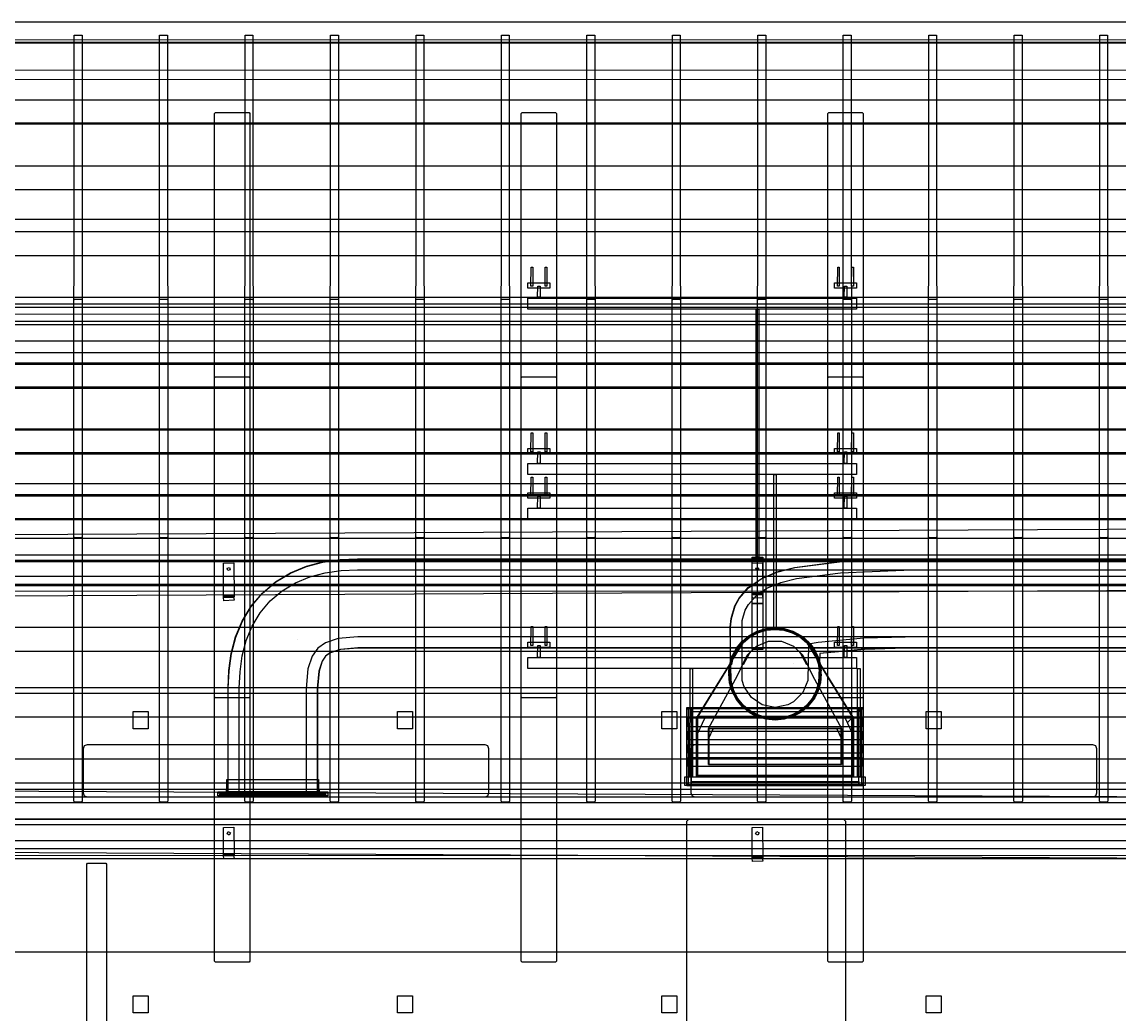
# Model space of a CAD drawing. Header units: metres. Extents: x 292.5 to 342.7, y -1 to 8.9.
# Drawn here: x 295.931 to 298.421, y 5.958 to 8.21 of the extents above; entities that cross this region are included whole.
import ezdxf

# ---------------------------------------------------------------- set-up
doc = ezdxf.new("R2010")
doc.units = ezdxf.units.M
doc.layers.add('VISTA', color=8, linetype='Continuous')

msp = doc.modelspace()

# ---------------------------------------------------------------- linework, layer by layer
at = {"layer": 'VISTA'}
for points in [[(293.64, 8.2083), (293.6417, 8.21), (302.3583, 8.21), (302.36, 8.2083), (302.36, 8.1017), (302.3583, 8.1), (293.6408, 8.1005), (293.64, 8.2083)], [(302.3, 7.0371), (293.7, 7.0371), (293.7, 8.1703), (302.3, 8.1695), (302.3, 7.0371)], [(296.0491, 8.1803), (296.0669, 8.1803), (296.0675, 7.0411), (296.0655, 7.0391), (296.0505, 7.0391), (296.0485, 7.0411), (296.0491, 8.1803)], [(296.2431, 8.1803), (296.2609, 8.1803), (296.2615, 7.0411), (296.2595, 7.0391), (296.2445, 7.0391), (296.2425, 7.0411), (296.2431, 8.1803)], [(296.4371, 8.1803), (296.4549, 8.1803), (296.4555, 7.0411), (296.4535, 7.0391), (296.4385, 7.0391), (296.4365, 7.0411), (296.4371, 8.1803)], [(296.6311, 8.1803), (296.6489, 8.1803), (296.6495, 7.0411), (296.6475, 7.0391), (296.6325, 7.0391), (296.6305, 7.0411), (296.6311, 8.1803)], [(296.8251, 8.1803), (296.8429, 8.1803), (296.8435, 7.0411), (296.8415, 7.0391), (296.8265, 7.0391), (296.8245, 7.0411), (296.8251, 8.1803)], [(297.0191, 8.1803), (297.0369, 8.1803), (297.0375, 7.0411), (297.0355, 7.0391), (297.0205, 7.0391), (297.0185, 7.0411), (297.0191, 8.1803)], [(297.2131, 8.1803), (297.2309, 8.1803), (297.2315, 7.0411), (297.2295, 7.0391), (297.2145, 7.0391), (297.2125, 7.0411), (297.2131, 8.1803)], [(297.4071, 8.1803), (297.4249, 8.1803), (297.4255, 7.0411), (297.4235, 7.0391), (297.4085, 7.0391), (297.4065, 7.0411), (297.4071, 8.1803)], [(297.6011, 8.1803), (297.6189, 8.1803), (297.6195, 7.0411), (297.6175, 7.0391), (297.6025, 7.0391), (297.6005, 7.0411), (297.6011, 8.1803)], [(297.7951, 8.1803), (297.8129, 8.1803), (297.8135, 7.0411), (297.8115, 7.0391), (297.7965, 7.0391), (297.7945, 7.0411), (297.7951, 8.1803)], [(297.9891, 8.1803), (298.0069, 8.1803), (298.0075, 7.0411), (298.0055, 7.0391), (297.9905, 7.0391), (297.9885, 7.0411), (297.9891, 8.1803)], [(298.1831, 8.1803), (298.2009, 8.1803), (298.2015, 7.0411), (298.1995, 7.0391), (298.1845, 7.0391), (298.1825, 7.0411), (298.1831, 8.1803)], [(298.3771, 8.1803), (298.3949, 8.1803), (298.3955, 7.0411), (298.3935, 7.0391), (298.3785, 7.0391), (298.3765, 7.0411), (298.3771, 8.1803)], [(302.308, 8.165), (302.31, 8.163), (302.31, 7.487), (302.308, 7.485), (293.692, 7.485), (293.69, 7.487), (293.6906, 8.1644), (302.308, 8.165)], [(302.3, 6.9512), (293.7, 6.9512), (293.7, 8.1623), (302.3, 8.1623), (302.3, 6.9512)], [(301.818, 8.08), (301.82, 8.078), (301.82, 6.402), (301.818, 6.4), (294.182, 6.4), (294.18, 6.402), (294.1806, 8.0794), (301.818, 8.08)], [(294.212, 8.033), (301.788, 8.033), (301.79, 8.031), (301.79, 7.98), (301.788, 7.978), (294.212, 7.978), (294.21, 7.98), (294.21, 8.031), (294.212, 8.033)], [(296.37, 8.0041), (296.446, 8.0041), (296.448, 8.0022), (296.448, 6.6778), (296.446, 6.6759), (296.37, 6.6759), (296.368, 6.6778), (296.368, 8.0022), (296.37, 8.0041)], [(297.066, 8.0041), (297.142, 8.0041), (297.144, 8.0022), (297.144, 6.6778), (297.142, 6.6759), (297.066, 6.6759), (297.064, 6.6778), (297.064, 8.0022), (297.066, 8.0041)], [(297.762, 8.0041), (297.838, 8.0041), (297.84, 8.0022), (297.84, 6.6778), (297.838, 6.6759), (297.762, 6.6759), (297.76, 6.6778), (297.76, 8.0022), (297.762, 8.0041)], [(301.808, 7.9817), (301.81, 7.9797), (301.81, 7.7637), (301.808, 7.7617), (294.192, 7.7617), (294.19, 7.7637), (294.1906, 7.9811), (301.808, 7.9817)], [(294.212, 7.8837), (301.788, 7.8837), (301.79, 7.8817), (301.79, 7.8307), (301.788, 7.8287), (294.212, 7.8287), (294.21, 7.8307), (294.21, 7.8817), (294.212, 7.8837)], [(294.212, 7.7344), (301.788, 7.7344), (301.79, 7.7324), (301.79, 7.6814), (301.788, 7.6794), (294.212, 7.6794), (294.21, 7.6814), (294.21, 7.7324), (294.212, 7.7344)], [(297.09, 7.6532), (297.09, 7.6102), (297.086, 7.6102), (297.0863, 7.6532), (297.09, 7.6532)], [(297.122, 7.6532), (297.122, 7.6102), (297.118, 7.6102), (297.1183, 7.6532), (297.122, 7.6532)], [(297.786, 7.6532), (297.786, 7.6102), (297.782, 7.6102), (297.7823, 7.6532), (297.786, 7.6532)], [(297.818, 7.6532), (297.818, 7.6102), (297.814, 7.6102), (297.8143, 7.6532), (297.818, 7.6532)], [(297.079, 7.6178), (297.129, 7.6178), (297.129, 7.6056), (297.079, 7.6056), (297.079, 7.6178)], [(297.107, 7.6102), (297.107, 7.5852), (297.101, 7.5852), (297.1015, 7.6102), (297.107, 7.6102)], [(297.775, 7.6178), (297.825, 7.6178), (297.825, 7.6056), (297.775, 7.6056), (297.775, 7.6178)], [(297.803, 7.6102), (297.803, 7.5852), (297.797, 7.5852), (297.7975, 7.6102), (297.803, 7.6102)], [(294.212, 7.5851), (301.788, 7.5851), (301.79, 7.5831), (301.79, 7.5321), (301.788, 7.5301), (294.212, 7.5301), (294.21, 7.5321), (294.21, 7.5831), (294.212, 7.5851)], [(296.0505, 7.5809), (296.0655, 7.5809), (296.0675, 7.5789), (296.0675, 6.4411), (296.0655, 6.4391), (296.0505, 6.4391), (296.0485, 6.4411), (296.0485, 7.5789), (296.0505, 7.5809)], [(296.2445, 7.5809), (296.2595, 7.5809), (296.2615, 7.5789), (296.2615, 6.4411), (296.2595, 6.4391), (296.2445, 6.4391), (296.2425, 6.4411), (296.2425, 7.5789), (296.2445, 7.5809)], [(296.4385, 7.5809), (296.4535, 7.5809), (296.4555, 7.5789), (296.4555, 6.4411), (296.4535, 6.4391), (296.4385, 6.4391), (296.4365, 6.4411), (296.4365, 7.5789), (296.4385, 7.5809)], [(296.6325, 7.5809), (296.6475, 7.5809), (296.6495, 7.5789), (296.6495, 6.4411), (296.6475, 6.4391), (296.6325, 6.4391), (296.6305, 6.4411), (296.6305, 7.5789), (296.6325, 7.5809)], [(296.8265, 7.5809), (296.8415, 7.5809), (296.8435, 7.5789), (296.8435, 6.4411), (296.8415, 6.4391), (296.8265, 6.4391), (296.8245, 6.4411), (296.8245, 7.5789), (296.8265, 7.5809)], [(297.0205, 7.5809), (297.0355, 7.5809), (297.0375, 7.5789), (297.0375, 6.4411), (297.0355, 6.4391), (297.0205, 6.4391), (297.0185, 6.4411), (297.0185, 7.5789), (297.0205, 7.5809)], [(297.825, 7.5832), (297.825, 7.5582), (297.079, 7.5582), (297.079, 7.5832), (297.825, 7.5832)], [(297.2145, 7.5809), (297.2295, 7.5809), (297.2315, 7.5789), (297.2315, 6.4411), (297.2295, 6.4391), (297.2145, 6.4391), (297.2125, 6.4411), (297.2125, 7.5789), (297.2145, 7.5809)], [(297.4085, 7.5809), (297.4235, 7.5809), (297.4255, 7.5789), (297.4255, 6.4411), (297.4235, 6.4391), (297.4085, 6.4391), (297.4065, 6.4411), (297.4065, 7.5789), (297.4085, 7.5809)], [(297.6025, 7.5809), (297.6175, 7.5809), (297.6195, 7.5789), (297.6195, 6.4411), (297.6175, 6.4391), (297.6025, 6.4391), (297.6005, 6.4411), (297.6005, 7.5789), (297.6025, 7.5809)], [(297.7965, 7.5809), (297.8115, 7.5809), (297.8135, 7.5789), (297.8135, 6.4411), (297.8115, 6.4391), (297.7965, 6.4391), (297.7945, 6.4411), (297.7945, 7.5789), (297.7965, 7.5809)], [(297.9905, 7.5809), (298.0055, 7.5809), (298.0075, 7.5789), (298.0075, 6.4411), (298.0055, 6.4391), (297.9905, 6.4391), (297.9885, 6.4411), (297.9885, 7.5789), (297.9905, 7.5809)], [(298.1845, 7.5809), (298.1995, 7.5809), (298.2015, 7.5789), (298.2015, 6.4411), (298.1995, 6.4391), (298.1845, 6.4391), (298.1825, 6.4411), (298.1825, 7.5789), (298.1845, 7.5809)], [(298.3785, 7.5809), (298.3935, 7.5809), (298.3955, 7.5789), (298.3955, 6.4411), (298.3935, 6.4391), (298.3785, 6.4391), (298.3765, 6.4411), (298.3765, 7.5789), (298.3785, 7.5809)], [(302.308, 7.5475), (302.31, 7.5455), (302.31, 7.5245), (302.308, 7.5225), (293.692, 7.5225), (293.69, 7.5245), (293.6906, 7.5469), (302.308, 7.5475)], [(293.7, 7.5703), (302.3, 7.5703), (302.3, 6.4371), (293.7, 6.4371), (293.7, 7.5703)], [(293.7, 7.5623), (302.3, 7.5623), (302.3, 6.3512), (293.7, 6.3512), (293.7, 7.5623)], [(297.603, 7.5582), (297.603, 6.995), (297.597, 6.995), (297.5975, 7.5582), (297.603, 7.5582)], [(293.7, 7.4599), (302.3, 7.4599), (302.3, 6.3101), (293.7, 6.3101), (293.7, 7.4599)], [(294.212, 7.4359), (301.788, 7.4359), (301.79, 7.4339), (301.79, 7.3829), (301.788, 7.3809), (294.212, 7.3809), (294.21, 7.3829), (294.21, 7.4339), (294.212, 7.4359)], [(294.212, 7.433), (301.788, 7.433), (301.79, 7.431), (301.79, 7.38), (301.788, 7.378), (294.212, 7.378), (294.21, 7.38), (294.21, 7.431), (294.212, 7.433)], [(296.368, 7.4022), (296.37, 7.4041), (296.446, 7.4041), (296.448, 7.4022), (296.448, 6.0778), (296.446, 6.0759), (296.37, 6.0759), (296.368, 6.0778), (296.368, 7.4022)], [(297.064, 7.4022), (297.066, 7.4041), (297.142, 7.4041), (297.144, 7.4022), (297.144, 6.0778), (297.142, 6.0759), (297.066, 6.0759), (297.064, 6.0778), (297.064, 7.4022)], [(297.76, 7.4022), (297.762, 7.4041), (297.838, 7.4041), (297.84, 7.4022), (297.84, 6.0778), (297.838, 6.0759), (297.762, 6.0759), (297.76, 6.0778), (297.76, 7.4022)], [(301.808, 7.3817), (301.81, 7.3797), (301.81, 7.1637), (301.808, 7.1617), (294.192, 7.1617), (294.19, 7.1637), (294.1906, 7.3811), (301.808, 7.3817)], [(294.212, 7.2866), (301.788, 7.2866), (301.79, 7.2846), (301.79, 7.2336), (301.788, 7.2316), (294.212, 7.2316), (294.21, 7.2336), (294.21, 7.2846), (294.212, 7.2866)], [(294.212, 7.2837), (301.788, 7.2837), (301.79, 7.2817), (301.79, 7.2307), (301.788, 7.2287), (294.212, 7.2287), (294.21, 7.2307), (294.21, 7.2817), (294.212, 7.2837)], [(297.09, 7.2773), (297.09, 7.2343), (297.086, 7.2343), (297.0863, 7.2773), (297.09, 7.2773)], [(297.122, 7.2773), (297.122, 7.2343), (297.118, 7.2343), (297.1183, 7.2773), (297.122, 7.2773)], [(297.786, 7.2773), (297.786, 7.2343), (297.782, 7.2343), (297.7823, 7.2773), (297.786, 7.2773)], [(297.818, 7.2773), (297.818, 7.2343), (297.814, 7.2343), (297.8143, 7.2773), (297.818, 7.2773)], [(297.079, 7.2419), (297.129, 7.2419), (297.129, 7.2298), (297.079, 7.2298), (297.079, 7.2419)], [(297.107, 7.2343), (297.107, 7.2073), (297.101, 7.2073), (297.1015, 7.2343), (297.107, 7.2343)], [(297.775, 7.2419), (297.825, 7.2419), (297.825, 7.2298), (297.775, 7.2298), (297.775, 7.2419)], [(297.803, 7.2343), (297.803, 7.2073), (297.797, 7.2073), (297.7975, 7.2343), (297.803, 7.2343)], [(297.825, 7.2073), (297.825, 7.1823), (297.079, 7.1823), (297.079, 7.2073), (297.825, 7.2073)], [(297.09, 7.1765), (297.09, 7.1335), (297.086, 7.1335), (297.0863, 7.1765), (297.09, 7.1765)], [(297.122, 7.1765), (297.122, 7.1335), (297.118, 7.1335), (297.1183, 7.1765), (297.122, 7.1765)], [(297.643, 7.1823), (297.643, 6.835), (297.637, 6.835), (297.6375, 7.1823), (297.643, 7.1823)], [(297.786, 7.1765), (297.786, 7.1335), (297.782, 7.1335), (297.7823, 7.1765), (297.786, 7.1765)], [(297.818, 7.1765), (297.818, 7.1335), (297.814, 7.1335), (297.8143, 7.1765), (297.818, 7.1765)], [(294.212, 7.1373), (301.788, 7.1373), (301.79, 7.1353), (301.79, 7.0843), (301.788, 7.0823), (294.212, 7.0823), (294.21, 7.0843), (294.21, 7.1353), (294.212, 7.1373)], [(294.212, 7.1344), (301.788, 7.1344), (301.79, 7.1324), (301.79, 7.0814), (301.788, 7.0794), (294.212, 7.0794), (294.21, 7.0814), (294.21, 7.1324), (294.212, 7.1344)], [(297.079, 7.1411), (297.129, 7.1411), (297.129, 7.1289), (297.079, 7.1289), (297.079, 7.1411)], [(297.107, 7.1335), (297.107, 7.1065), (297.101, 7.1065), (297.1015, 7.1335), (297.107, 7.1335)], [(297.775, 7.1411), (297.825, 7.1411), (297.825, 7.1289), (297.775, 7.1289), (297.775, 7.1411)], [(297.803, 7.1335), (297.803, 7.1065), (297.797, 7.1065), (297.7975, 7.1335), (297.803, 7.1335)], [(297.825, 7.1065), (297.825, 7.0815), (297.079, 7.0815), (297.079, 7.1065), (297.825, 7.1065)], [(293.675, 7.0356), (302.325, 7.0776), (302.325, 6.9376), (293.675, 6.8956), (293.675, 7.0356)], [(297.643, 7.0815), (297.643, 6.835), (297.637, 6.835), (297.6375, 7.0815), (297.643, 7.0815)], [(294, 6.998), (294.002, 7.0001), (301.998, 7), (302, 6.998), (302, 6.402), (301.998, 6.4), (294.002, 6.4), (294, 6.402), (294, 6.998)], [(294.212, 6.988), (301.788, 6.988), (301.79, 6.986), (301.79, 6.935), (301.788, 6.933), (294.212, 6.933), (294.21, 6.935), (294.21, 6.986), (294.212, 6.988)], [(294.212, 6.9851), (301.788, 6.9851), (301.79, 6.9831), (301.79, 6.9321), (301.788, 6.9301), (294.212, 6.9301), (294.21, 6.9321), (294.21, 6.9831), (294.212, 6.9851)], [(296.388, 6.9815), (296.4115, 6.982), (296.412, 6.9045), (296.3881, 6.9045), (296.388, 6.9815)], [(297.588, 6.995), (297.612, 6.995), (297.612, 6.89), (297.588, 6.89), (297.588, 6.995)], [(297.588, 6.993), (297.612, 6.993), (297.612, 6.89), (297.588, 6.89), (297.588, 6.993)], [(297.588, 6.9815), (297.6115, 6.982), (297.612, 6.9105), (297.5881, 6.9105), (297.588, 6.9815)], [(296.4035, 6.966), (296.398, 6.9645), (296.3965, 6.97), (296.402, 6.9715), (296.4035, 6.966)], [(296.5779, 6.9691), (296.5779, 6.9691), (296.5779, 6.9691), (296.5779, 6.9691)], [(297.6035, 6.966), (297.598, 6.9645), (297.5965, 6.97), (297.602, 6.9715), (297.6035, 6.966)], [(301.808, 6.9183), (301.81, 6.9163), (301.81, 6.7003), (301.808, 6.6983), (294.192, 6.6983), (294.19, 6.7003), (294.1906, 6.9177), (301.808, 6.9183)], [(296.388, 6.908), (296.412, 6.908), (296.412, 6.904), (296.388, 6.904), (296.388, 6.908)], [(296.411, 6.904), (296.412, 6.897), (296.389, 6.896), (296.3883, 6.9037), (296.411, 6.904)], [(297.588, 6.914), (297.612, 6.914), (297.612, 6.91), (297.588, 6.91), (297.588, 6.914)], [(297.611, 6.91), (297.612, 6.903), (297.589, 6.902), (297.5883, 6.9097), (297.611, 6.91)], [(297.588, 6.89), (297.612, 6.89), (297.612, 6.785), (297.588, 6.785), (297.588, 6.89)], [(297.588, 6.89), (297.612, 6.89), (297.612, 6.787), (297.588, 6.787), (297.588, 6.89)], [(294.212, 6.8359), (301.788, 6.8359), (301.79, 6.8339), (301.79, 6.7829), (301.788, 6.7809), (294.212, 6.7809), (294.21, 6.7829), (294.21, 6.8339), (294.212, 6.8359)], [(297.09, 6.8373), (297.09, 6.7943), (297.086, 6.7943), (297.0863, 6.8373), (297.09, 6.8373)], [(297.122, 6.8373), (297.122, 6.7943), (297.118, 6.7943), (297.1183, 6.8373), (297.122, 6.8373)], [(297.4635, 6.6315), (297.5406, 6.7569), (297.5556, 6.7864), (297.5682, 6.8018), (297.5836, 6.8144), (297.6012, 6.8238), (297.6202, 6.8296), (297.64, 6.8315), (297.6598, 6.8296), (297.6788, 6.8238), (297.6964, 6.8144), (297.7118, 6.8018), (297.7244, 6.7864), (297.7394, 6.7568), (297.8165, 6.6315), (297.8165, 6.4985), (297.4635, 6.4985), (297.4635, 6.6315)], [(297.464, 6.631), (297.5409, 6.7563), (297.556, 6.7861), (297.5686, 6.8014), (297.5839, 6.814), (297.6013, 6.8233), (297.6203, 6.8291), (297.64, 6.831), (297.6597, 6.8291), (297.6787, 6.8233), (297.6961, 6.814), (297.7114, 6.8014), (297.724, 6.7861), (297.7391, 6.7563), (297.816, 6.631), (297.816, 6.499), (297.464, 6.499), (297.464, 6.631)], [(297.6006, 6.8252), (297.5828, 6.8156), (297.5817, 6.8173), (297.5998, 6.827), (297.6006, 6.8252)], [(297.6006, 6.8252), (297.5828, 6.8156), (297.5817, 6.8173), (297.5998, 6.827), (297.6006, 6.8252)], [(297.5838, 6.8145), (297.5828, 6.8156), (297.5914, 6.8208), (297.6006, 6.8252), (297.5838, 6.8145)], [(297.5838, 6.8145), (297.5828, 6.8156), (297.5914, 6.8208), (297.6006, 6.8252), (297.5838, 6.8145)], [(297.5998, 6.827), (297.6195, 6.833), (297.6199, 6.831), (297.6007, 6.8252), (297.5998, 6.827)], [(297.5998, 6.827), (297.6195, 6.833), (297.6199, 6.831), (297.6007, 6.8252), (297.5998, 6.827)], [(297.6101, 6.8286), (297.6199, 6.831), (297.6107, 6.8267), (297.6006, 6.8252), (297.6101, 6.8286)], [(297.6101, 6.8286), (297.6199, 6.831), (297.6107, 6.8267), (297.6006, 6.8252), (297.6101, 6.8286)], [(297.64, 6.833), (297.6199, 6.831), (297.6195, 6.833), (297.64, 6.835), (297.64, 6.833)], [(297.64, 6.833), (297.6199, 6.831), (297.6195, 6.833), (297.64, 6.835), (297.64, 6.833)], [(297.6349, 6.8329), (297.64, 6.833), (297.6202, 6.8296), (297.6349, 6.8329)], [(297.6349, 6.8329), (297.64, 6.833), (297.6202, 6.8296), (297.6349, 6.8329)], [(297.64, 6.833), (297.64, 6.835), (297.6605, 6.833), (297.6601, 6.831), (297.64, 6.833)], [(297.64, 6.833), (297.64, 6.835), (297.6605, 6.833), (297.6601, 6.831), (297.64, 6.833)], [(297.64, 6.833), (297.66, 6.831), (297.6597, 6.8296), (297.64, 6.833)], [(297.64, 6.833), (297.66, 6.831), (297.6597, 6.8296), (297.64, 6.833)], [(297.6794, 6.8252), (297.6788, 6.8238), (297.6598, 6.8296), (297.6794, 6.8252)], [(297.6794, 6.8252), (297.6788, 6.8238), (297.6598, 6.8296), (297.6794, 6.8252)], [(297.6802, 6.827), (297.6794, 6.8252), (297.6601, 6.831), (297.6605, 6.833), (297.6802, 6.827)], [(297.6802, 6.827), (297.6794, 6.8252), (297.6601, 6.831), (297.6605, 6.833), (297.6802, 6.827)], [(297.6794, 6.8252), (297.6802, 6.827), (297.6983, 6.8173), (297.6972, 6.8156), (297.6794, 6.8252)], [(297.6794, 6.8252), (297.6802, 6.827), (297.6983, 6.8173), (297.6972, 6.8156), (297.6794, 6.8252)], [(297.6794, 6.8252), (297.6972, 6.8156), (297.6964, 6.8144), (297.6794, 6.8252)], [(297.6794, 6.8252), (297.6972, 6.8156), (297.6964, 6.8144), (297.6794, 6.8252)], [(297.786, 6.8373), (297.786, 6.7943), (297.782, 6.7943), (297.7823, 6.8373), (297.786, 6.8373)], [(297.818, 6.8373), (297.818, 6.7943), (297.814, 6.7943), (297.8143, 6.8373), (297.818, 6.8373)], [(296.5558, 6.8085), (296.5558, 6.8085), (296.5558, 6.8085), (296.5558, 6.8085)], [(297.079, 6.8019), (297.129, 6.8019), (297.129, 6.7898), (297.079, 6.7898), (297.079, 6.8019)], [(297.489, 6.606), (297.5548, 6.7263), (297.5768, 6.7722), (297.5978, 6.7932), (297.6252, 6.8045), (297.6548, 6.8045), (297.6822, 6.7932), (297.7032, 6.7722), (297.7252, 6.7263), (297.791, 6.606), (297.791, 6.524), (297.489, 6.524), (297.489, 6.606)], [(297.5657, 6.8042), (297.5672, 6.8028), (297.5545, 6.7875), (297.5529, 6.7886), (297.5657, 6.8042)], [(297.5657, 6.8042), (297.5672, 6.8028), (297.5545, 6.7875), (297.5529, 6.7886), (297.5657, 6.8042)], [(297.5682, 6.8018), (297.5558, 6.7866), (297.5545, 6.7875), (297.5682, 6.8018)], [(297.5682, 6.8018), (297.5558, 6.7866), (297.5545, 6.7875), (297.5682, 6.8018)], [(297.5672, 6.8028), (297.5658, 6.8042), (297.5659, 6.8044), (297.5672, 6.8028)], [(297.5672, 6.8028), (297.5658, 6.8042), (297.5659, 6.8044), (297.5672, 6.8028)], [(297.5817, 6.8173), (297.5828, 6.8156), (297.5674, 6.803), (297.5659, 6.8044), (297.5817, 6.8173)], [(297.5817, 6.8173), (297.5828, 6.8156), (297.5674, 6.803), (297.5659, 6.8044), (297.5817, 6.8173)], [(297.5682, 6.8018), (297.5672, 6.8028), (297.5674, 6.803), (297.5682, 6.8018)], [(297.5682, 6.8018), (297.5672, 6.8028), (297.5674, 6.803), (297.5682, 6.8018)], [(297.5786, 6.8127), (297.5828, 6.8156), (297.5684, 6.8019), (297.5786, 6.8127)], [(297.5786, 6.8127), (297.5828, 6.8156), (297.5684, 6.8019), (297.5786, 6.8127)], [(297.7066, 6.8112), (297.714, 6.8044), (297.7126, 6.803), (297.6972, 6.8156), (297.6983, 6.8173), (297.7066, 6.8112)], [(297.7066, 6.8112), (297.714, 6.8044), (297.7126, 6.803), (297.6972, 6.8156), (297.6983, 6.8173), (297.7066, 6.8112)], [(297.7053, 6.8096), (297.7126, 6.803), (297.7116, 6.8019), (297.6972, 6.8156), (297.7053, 6.8096)], [(297.7053, 6.8096), (297.7126, 6.803), (297.7116, 6.8019), (297.6972, 6.8156), (297.7053, 6.8096)], [(297.7116, 6.8019), (297.7126, 6.803), (297.7128, 6.8028), (297.7116, 6.8019)], [(297.7116, 6.8019), (297.7126, 6.803), (297.7128, 6.8028), (297.7116, 6.8019)], [(297.7142, 6.8042), (297.7128, 6.8028), (297.7126, 6.803), (297.7142, 6.8042)], [(297.7142, 6.8042), (297.7128, 6.8028), (297.7126, 6.803), (297.7142, 6.8042)], [(297.7212, 6.7966), (297.7271, 6.7886), (297.7255, 6.7875), (297.7128, 6.8028), (297.7142, 6.8042), (297.7212, 6.7966)], [(297.7212, 6.7966), (297.7271, 6.7886), (297.7255, 6.7875), (297.7128, 6.8028), (297.7142, 6.8042), (297.7212, 6.7966)], [(297.7196, 6.7953), (297.7255, 6.7875), (297.7242, 6.7866), (297.7128, 6.8028), (297.7196, 6.7953)], [(297.7196, 6.7953), (297.7255, 6.7875), (297.7242, 6.7866), (297.7128, 6.8028), (297.7196, 6.7953)], [(297.775, 6.8019), (297.825, 6.8019), (297.825, 6.7898), (297.775, 6.7898), (297.775, 6.8019)], [(297.107, 6.7943), (297.107, 6.7673), (297.101, 6.7673), (297.1015, 6.7943), (297.107, 6.7943)], [(297.545, 6.7697), (297.5431, 6.7705), (297.5527, 6.7883), (297.5544, 6.7872), (297.545, 6.7697)], [(297.545, 6.7697), (297.5431, 6.7705), (297.5527, 6.7883), (297.5544, 6.7872), (297.545, 6.7697)], [(297.5464, 6.7691), (297.545, 6.7697), (297.5492, 6.7786), (297.5544, 6.7872), (297.5464, 6.7691)], [(297.5464, 6.7691), (297.545, 6.7697), (297.5492, 6.7786), (297.5544, 6.7872), (297.5464, 6.7691)], [(297.556, 6.7861), (297.5456, 6.7649), (297.5663, 6.7986), (297.556, 6.7861)], [(297.5544, 6.7872), (297.5527, 6.7883), (297.5529, 6.7886), (297.5544, 6.7872)], [(297.5544, 6.7872), (297.5527, 6.7883), (297.5529, 6.7886), (297.5544, 6.7872)], [(297.5556, 6.7864), (297.5544, 6.7872), (297.5545, 6.7875), (297.5556, 6.7864)], [(297.5556, 6.7864), (297.5544, 6.7872), (297.5545, 6.7875), (297.5556, 6.7864)], [(297.5776, 6.7717), (297.5684, 6.7511), (297.5837, 6.779), (297.5776, 6.7717)], [(297.5794, 6.784), (297.5794, 6.784), (297.5794, 6.784), (297.5794, 6.784)], [(297.5798, 6.7842), (297.5798, 6.7842), (297.5798, 6.7842), (297.5798, 6.7842)], [(297.7116, 6.7511), (297.7024, 6.7717), (297.6963, 6.779), (297.7116, 6.7511)], [(297.7345, 6.7649), (297.724, 6.7861), (297.7137, 6.7986), (297.7345, 6.7649)], [(297.7244, 6.7864), (297.7242, 6.7866), (297.7255, 6.7875), (297.7244, 6.7864)], [(297.7244, 6.7864), (297.7242, 6.7866), (297.7255, 6.7875), (297.7244, 6.7864)], [(297.7273, 6.7883), (297.7256, 6.7872), (297.7255, 6.7875), (297.7273, 6.7883)], [(297.7273, 6.7883), (297.7256, 6.7872), (297.7255, 6.7875), (297.7273, 6.7883)], [(297.7326, 6.7795), (297.7369, 6.7705), (297.735, 6.7697), (297.7256, 6.7872), (297.7273, 6.7883), (297.7326, 6.7795)], [(297.7326, 6.7795), (297.7369, 6.7705), (297.735, 6.7697), (297.7256, 6.7872), (297.7273, 6.7883), (297.7326, 6.7795)], [(297.7256, 6.7872), (297.735, 6.7697), (297.7336, 6.7691), (297.7256, 6.7872)], [(297.7256, 6.7872), (297.735, 6.7697), (297.7336, 6.7691), (297.7256, 6.7872)], [(297.803, 6.7943), (297.803, 6.7673), (297.797, 6.7673), (297.7975, 6.7943), (297.803, 6.7943)], [(297.825, 6.7673), (297.825, 6.7423), (297.079, 6.7423), (297.079, 6.7673), (297.825, 6.7673)], [(297.539, 6.7501), (297.5372, 6.7361), (297.5352, 6.7362), (297.537, 6.7505), (297.539, 6.7501)], [(297.539, 6.7501), (297.5372, 6.7361), (297.5352, 6.7362), (297.537, 6.7505), (297.539, 6.7501)], [(297.539, 6.7501), (297.537, 6.7505), (297.5371, 6.7509), (297.539, 6.7501)], [(297.539, 6.7501), (297.537, 6.7505), (297.5371, 6.7509), (297.539, 6.7501)], [(297.5393, 6.7515), (297.539, 6.7505), (297.5371, 6.7509), (297.5393, 6.7515)], [(297.5393, 6.7515), (297.539, 6.7505), (297.5371, 6.7509), (297.5393, 6.7515)], [(297.5391, 6.736), (297.5372, 6.7361), (297.539, 6.7501), (297.5391, 6.736)], [(297.5391, 6.736), (297.5372, 6.7361), (297.539, 6.7501), (297.5391, 6.736)], [(297.5448, 6.7694), (297.5393, 6.7515), (297.5373, 6.752), (297.543, 6.7702), (297.5448, 6.7694)], [(297.5448, 6.7694), (297.5393, 6.7515), (297.5373, 6.752), (297.543, 6.7702), (297.5448, 6.7694)], [(297.5409, 6.7512), (297.5406, 6.7502), (297.539, 6.7505), (297.5409, 6.7512)], [(297.5409, 6.7512), (297.5406, 6.7502), (297.539, 6.7505), (297.5409, 6.7512)], [(297.5404, 6.7498), (297.539, 6.7501), (297.539, 6.7505), (297.5404, 6.7498)], [(297.5404, 6.7498), (297.539, 6.7501), (297.539, 6.7505), (297.5404, 6.7498)], [(297.543, 6.7647), (297.5448, 6.7694), (297.5409, 6.7512), (297.543, 6.7647)], [(297.543, 6.7647), (297.5448, 6.7694), (297.5409, 6.7512), (297.543, 6.7647)], [(297.5448, 6.7694), (297.543, 6.7702), (297.5431, 6.7705), (297.5448, 6.7694)], [(297.5448, 6.7694), (297.543, 6.7702), (297.5431, 6.7705), (297.5448, 6.7694)], [(297.5462, 6.7688), (297.5448, 6.7694), (297.545, 6.7697), (297.5462, 6.7688)], [(297.5462, 6.7688), (297.5448, 6.7694), (297.545, 6.7697), (297.5462, 6.7688)], [(297.6821, 6.7527), (297.6821, 6.7527), (297.6821, 6.7527), (297.6821, 6.7527)], [(297.7394, 6.7502), (297.7336, 6.7691), (297.735, 6.7697), (297.7399, 6.755), (297.7394, 6.7502)], [(297.7394, 6.7502), (297.7336, 6.7691), (297.735, 6.7697), (297.7399, 6.755), (297.7394, 6.7502)], [(297.7405, 6.7605), (297.7429, 6.7509), (297.7409, 6.7505), (297.735, 6.7697), (297.737, 6.7702), (297.7405, 6.7605)], [(297.7405, 6.7605), (297.7429, 6.7509), (297.7409, 6.7505), (297.735, 6.7697), (297.737, 6.7702), (297.7405, 6.7605)], [(297.741, 6.7501), (297.7396, 6.7498), (297.7394, 6.7502), (297.741, 6.7501)], [(297.741, 6.7501), (297.7396, 6.7498), (297.7394, 6.7502), (297.741, 6.7501)], [(297.7428, 6.7361), (297.7409, 6.736), (297.7396, 6.7498), (297.7428, 6.7361)], [(297.7428, 6.7361), (297.7409, 6.736), (297.7396, 6.7498), (297.7428, 6.7361)], [(297.7409, 6.7505), (297.7429, 6.7509), (297.743, 6.7505), (297.7409, 6.7505)], [(297.7409, 6.7505), (297.7429, 6.7509), (297.743, 6.7505), (297.7409, 6.7505)], [(297.743, 6.7505), (297.7448, 6.7362), (297.7428, 6.7361), (297.7414, 6.748), (297.743, 6.7505)], [(297.743, 6.7505), (297.7448, 6.7362), (297.7428, 6.7361), (297.7414, 6.748), (297.743, 6.7505)], [(296.4083, 6.7366), (296.4083, 6.7366), (296.4083, 6.7366), (296.4083, 6.7366), (296.4083, 6.7366)], [(297.453, 6.7423), (297.453, 6.4965), (297.447, 6.4965), (297.4475, 6.7423), (297.453, 6.7423)], [(297.537, 6.7315), (297.535, 6.7316), (297.5351, 6.7335), (297.537, 6.7315)], [(297.537, 6.7315), (297.535, 6.7316), (297.5351, 6.7335), (297.537, 6.7315)], [(297.537, 6.7315), (297.537, 6.7304), (297.535, 6.7304), (297.537, 6.7315)], [(297.537, 6.7315), (297.537, 6.7304), (297.535, 6.7304), (297.537, 6.7315)], [(297.537, 6.73), (297.535, 6.73), (297.535, 6.7304), (297.537, 6.73)], [(297.537, 6.73), (297.535, 6.73), (297.535, 6.7304), (297.537, 6.73)], [(297.535, 6.73), (297.537, 6.73), (297.5389, 6.7103), (297.5369, 6.7099), (297.535, 6.73)], [(297.535, 6.73), (297.537, 6.73), (297.5389, 6.7103), (297.5369, 6.7099), (297.535, 6.73)], [(297.5372, 6.736), (297.5371, 6.7334), (297.5351, 6.7335), (297.5352, 6.7362), (297.5372, 6.736)], [(297.5372, 6.736), (297.5371, 6.7334), (297.5351, 6.7335), (297.5352, 6.7362), (297.5372, 6.736)], [(297.5371, 6.7334), (297.5388, 6.7333), (297.5386, 6.7315), (297.5371, 6.7334)], [(297.5371, 6.7334), (297.5388, 6.7333), (297.5386, 6.7315), (297.5371, 6.7334)], [(297.5386, 6.7315), (297.5385, 6.7304), (297.537, 6.7304), (297.5386, 6.7315)], [(297.5386, 6.7315), (297.5385, 6.7304), (297.537, 6.7304), (297.5386, 6.7315)], [(297.5385, 6.73), (297.537, 6.73), (297.537, 6.7304), (297.5385, 6.73)], [(297.5385, 6.73), (297.537, 6.73), (297.537, 6.7304), (297.5385, 6.73)], [(297.5375, 6.7199), (297.537, 6.73), (297.5404, 6.7106), (297.5375, 6.7199)], [(297.5375, 6.7199), (297.537, 6.73), (297.5404, 6.7106), (297.5375, 6.7199)], [(297.5372, 6.736), (297.5391, 6.7359), (297.5388, 6.7334), (297.5372, 6.736)], [(297.5372, 6.736), (297.5391, 6.7359), (297.5388, 6.7334), (297.5372, 6.736)], [(297.7144, 6.733), (297.7144, 6.733), (297.7144, 6.733), (297.7144, 6.733)], [(297.743, 6.73), (297.7411, 6.7103), (297.7396, 6.7106), (297.743, 6.73)], [(297.743, 6.73), (297.7411, 6.7103), (297.7396, 6.7106), (297.743, 6.73)], [(297.7409, 6.7359), (297.7428, 6.736), (297.7429, 6.7334), (297.7409, 6.7359)], [(297.7409, 6.7359), (297.7428, 6.736), (297.7429, 6.7334), (297.7409, 6.7359)], [(297.743, 6.73), (297.745, 6.73), (297.7431, 6.7099), (297.7411, 6.7103), (297.743, 6.73)], [(297.743, 6.73), (297.745, 6.73), (297.7431, 6.7099), (297.7411, 6.7103), (297.743, 6.73)], [(297.7414, 6.7315), (297.7412, 6.7333), (297.7429, 6.7334), (297.7414, 6.7315)], [(297.7414, 6.7315), (297.7412, 6.7333), (297.7429, 6.7334), (297.7414, 6.7315)], [(297.7414, 6.7315), (297.743, 6.7315), (297.743, 6.7304), (297.7414, 6.7315)], [(297.7414, 6.7315), (297.743, 6.7315), (297.743, 6.7304), (297.7414, 6.7315)], [(297.7415, 6.73), (297.7415, 6.7304), (297.743, 6.7304), (297.7415, 6.73)], [(297.7415, 6.73), (297.7415, 6.7304), (297.743, 6.7304), (297.7415, 6.73)], [(297.7449, 6.7335), (297.7429, 6.7334), (297.7428, 6.736), (297.7449, 6.7335)], [(297.7449, 6.7335), (297.7429, 6.7334), (297.7428, 6.736), (297.7449, 6.7335)], [(297.745, 6.7316), (297.743, 6.7315), (297.7429, 6.7334), (297.745, 6.7316)], [(297.745, 6.7316), (297.743, 6.7315), (297.7429, 6.7334), (297.745, 6.7316)], [(297.743, 6.7304), (297.743, 6.7315), (297.745, 6.7315), (297.743, 6.7304)], [(297.743, 6.7304), (297.743, 6.7315), (297.745, 6.7315), (297.743, 6.7304)], [(297.743, 6.7304), (297.745, 6.7304), (297.745, 6.73), (297.743, 6.7304)], [(297.743, 6.7304), (297.745, 6.7304), (297.745, 6.73), (297.743, 6.7304)], [(297.833, 6.7423), (297.833, 6.4965), (297.827, 6.4965), (297.8275, 6.7423), (297.833, 6.7423)], [(297.539, 6.7099), (297.537, 6.7095), (297.5369, 6.7099), (297.539, 6.7099)], [(297.539, 6.7099), (297.537, 6.7095), (297.5369, 6.7099), (297.539, 6.7099)], [(297.5447, 6.6909), (297.5428, 6.6902), (297.537, 6.7095), (297.539, 6.7099), (297.5447, 6.6909)], [(297.5447, 6.6909), (297.5428, 6.6902), (297.537, 6.7095), (297.539, 6.7099), (297.5447, 6.6909)], [(297.5404, 6.7106), (297.5404, 6.7102), (297.539, 6.7099), (297.5404, 6.7106)], [(297.5404, 6.7106), (297.5404, 6.7102), (297.539, 6.7099), (297.5404, 6.7106)], [(297.5461, 6.6915), (297.5447, 6.6909), (297.539, 6.7099), (297.5461, 6.6915)], [(297.5461, 6.6915), (297.5447, 6.6909), (297.539, 6.7099), (297.5461, 6.6915)], [(297.741, 6.7099), (297.7353, 6.6909), (297.7339, 6.6915), (297.741, 6.7099)], [(297.741, 6.7099), (297.7353, 6.6909), (297.7339, 6.6915), (297.741, 6.7099)], [(297.741, 6.7099), (297.743, 6.7095), (297.7371, 6.6902), (297.7353, 6.6909), (297.741, 6.7099)], [(297.741, 6.7099), (297.743, 6.7095), (297.7371, 6.6902), (297.7353, 6.6909), (297.741, 6.7099)], [(297.7396, 6.7102), (297.7396, 6.7106), (297.7411, 6.7103), (297.7396, 6.7102)], [(297.7396, 6.7102), (297.7396, 6.7106), (297.7411, 6.7103), (297.7396, 6.7102)], [(297.741, 6.7099), (297.7411, 6.7103), (297.743, 6.7099), (297.741, 6.7099)], [(297.741, 6.7099), (297.7411, 6.7103), (297.743, 6.7099), (297.741, 6.7099)], [(294.212, 6.6866), (301.788, 6.6866), (301.79, 6.6846), (301.79, 6.6336), (301.788, 6.6316), (294.212, 6.6316), (294.21, 6.6336), (294.21, 6.6846), (294.212, 6.6866)], [(297.5447, 6.6909), (297.5448, 6.6906), (297.543, 6.6898), (297.5447, 6.6909)], [(297.5447, 6.6909), (297.5448, 6.6906), (297.543, 6.6898), (297.5447, 6.6909)], [(297.5544, 6.6728), (297.5527, 6.6717), (297.543, 6.6898), (297.5448, 6.6906), (297.5544, 6.6728)], [(297.5544, 6.6728), (297.5527, 6.6717), (297.543, 6.6898), (297.5448, 6.6906), (297.5544, 6.6728)], [(297.5447, 6.6909), (297.5461, 6.6915), (297.5462, 6.6912), (297.5447, 6.6909)], [(297.5447, 6.6909), (297.5461, 6.6915), (297.5462, 6.6912), (297.5447, 6.6909)], [(297.5462, 6.6912), (297.5544, 6.6728), (297.5492, 6.6814), (297.5462, 6.6912)], [(297.5462, 6.6912), (297.5544, 6.6728), (297.5492, 6.6814), (297.5462, 6.6912)], [(297.7338, 6.6912), (297.7352, 6.6906), (297.7258, 6.673), (297.7244, 6.6736), (297.7338, 6.6912)], [(297.7338, 6.6912), (297.7352, 6.6906), (297.7258, 6.673), (297.7244, 6.6736), (297.7338, 6.6912)], [(297.7301, 6.676), (297.7273, 6.6717), (297.7256, 6.6728), (297.7352, 6.6906), (297.737, 6.6898), (297.7301, 6.676)], [(297.7301, 6.676), (297.7273, 6.6717), (297.7256, 6.6728), (297.7352, 6.6906), (297.737, 6.6898), (297.7301, 6.676)], [(297.7339, 6.6915), (297.7353, 6.6909), (297.7352, 6.6906), (297.7339, 6.6915)], [(297.7339, 6.6915), (297.7353, 6.6909), (297.7352, 6.6906), (297.7339, 6.6915)], [(297.7353, 6.6909), (297.7371, 6.6902), (297.737, 6.6898), (297.7353, 6.6909)], [(297.7353, 6.6909), (297.7371, 6.6902), (297.737, 6.6898), (297.7353, 6.6909)], [(297.45, 6.654), (297.45, 6.476), (297.44, 6.476), (297.44, 6.654), (297.45, 6.654)], [(297.84, 6.654), (297.84, 6.651), (297.44, 6.651), (297.44, 6.654), (297.84, 6.654)], [(297.443, 6.651), (297.443, 6.479), (297.44, 6.479), (297.44, 6.651), (297.443, 6.651)], [(297.83, 6.654), (297.83, 6.644), (297.45, 6.644), (297.45, 6.654), (297.83, 6.654)], [(297.5672, 6.6572), (297.5657, 6.6558), (297.5527, 6.6717), (297.5544, 6.6728), (297.5672, 6.6572)], [(297.5672, 6.6572), (297.5657, 6.6558), (297.5527, 6.6717), (297.5544, 6.6728), (297.5672, 6.6572)], [(297.5682, 6.6582), (297.5672, 6.6572), (297.5544, 6.6728), (297.5682, 6.6582)], [(297.5682, 6.6582), (297.5672, 6.6572), (297.5544, 6.6728), (297.5682, 6.6582)], [(297.5828, 6.6444), (297.5817, 6.6427), (297.5657, 6.6557), (297.5672, 6.6572), (297.5828, 6.6444)], [(297.5828, 6.6444), (297.5817, 6.6427), (297.5657, 6.6557), (297.5672, 6.6572), (297.5828, 6.6444)], [(297.5747, 6.6504), (297.5672, 6.6572), (297.5836, 6.6456), (297.5747, 6.6504)], [(297.5747, 6.6504), (297.5672, 6.6572), (297.5836, 6.6456), (297.5747, 6.6504)], [(297.7118, 6.6582), (297.7128, 6.6572), (297.6972, 6.6444), (297.7118, 6.6582)], [(297.7118, 6.6582), (297.7128, 6.6572), (297.6972, 6.6444), (297.7118, 6.6582)], [(297.7066, 6.6488), (297.6983, 6.6427), (297.6972, 6.6444), (297.7128, 6.6572), (297.7142, 6.6558), (297.7066, 6.6488)], [(297.7066, 6.6488), (297.6983, 6.6427), (297.6972, 6.6444), (297.7128, 6.6572), (297.7142, 6.6558), (297.7066, 6.6488)], [(297.7256, 6.6728), (297.7128, 6.6572), (297.7118, 6.6582), (297.7256, 6.6728)], [(297.7256, 6.6728), (297.7128, 6.6572), (297.7118, 6.6582), (297.7256, 6.6728)], [(297.7256, 6.6728), (297.7273, 6.6717), (297.7142, 6.6558), (297.7128, 6.6572), (297.7256, 6.6728)], [(297.7256, 6.6728), (297.7273, 6.6717), (297.7142, 6.6558), (297.7128, 6.6572), (297.7256, 6.6728)], [(297.84, 6.654), (297.84, 6.476), (297.83, 6.476), (297.83, 6.654), (297.84, 6.654)], [(297.84, 6.651), (297.84, 6.479), (297.837, 6.479), (297.837, 6.651), (297.84, 6.651)], [(296.2169, 6.6444), (296.2169, 6.6056), (296.1831, 6.6056), (296.1831, 6.6444), (296.2169, 6.6444)], [(296.8169, 6.6444), (296.8169, 6.6056), (296.7831, 6.6056), (296.7831, 6.6444), (296.8169, 6.6444)], [(297.4169, 6.6444), (297.4169, 6.6056), (297.3831, 6.6056), (297.3831, 6.6444), (297.4169, 6.6444)], [(297.443, 6.63), (297.837, 6.63), (297.837, 6.61), (297.443, 6.61), (297.443, 6.63)], [(297.4615, 6.4985), (297.4635, 6.4965), (297.8165, 6.4965), (297.8185, 6.4985), (297.8185, 6.6315), (297.8165, 6.6335), (297.4635, 6.6335), (297.4615, 6.6315), (297.4615, 6.4985)], [(297.4615, 6.6335), (297.4635, 6.6335), (297.4635, 6.4965), (297.4615, 6.4965), (297.4615, 6.6335)], [(297.8165, 6.6335), (297.8165, 6.6315), (297.4635, 6.6315), (297.4635, 6.6335), (297.8165, 6.6335)], [(297.4635, 6.6315), (297.8165, 6.6315), (297.8165, 6.4985), (297.4635, 6.4985), (297.4635, 6.6315)], [(297.464, 6.631), (297.464, 6.5936), (297.4815, 6.631), (297.464, 6.631)], [(297.464, 6.631), (297.816, 6.631), (297.816, 6.499), (297.464, 6.499), (297.464, 6.631)], [(297.464, 6.631), (297.464, 6.499), (297.816, 6.499), (297.816, 6.631), (297.464, 6.631)], [(297.5905, 6.6374), (297.5817, 6.6427), (297.5828, 6.6444), (297.6006, 6.6348), (297.5997, 6.633), (297.5905, 6.6374)], [(297.5905, 6.6374), (297.5817, 6.6427), (297.5828, 6.6444), (297.6006, 6.6348), (297.5997, 6.633), (297.5905, 6.6374)], [(297.5836, 6.6456), (297.6006, 6.6348), (297.5914, 6.6392), (297.5836, 6.6456)], [(297.5836, 6.6456), (297.6006, 6.6348), (297.5914, 6.6392), (297.5836, 6.6456)], [(297.6199, 6.629), (297.6195, 6.627), (297.5998, 6.633), (297.6006, 6.6348), (297.6199, 6.629)], [(297.6199, 6.629), (297.6195, 6.627), (297.5998, 6.633), (297.6006, 6.6348), (297.6199, 6.629)], [(297.6202, 6.6305), (297.6199, 6.629), (297.6006, 6.6348), (297.6202, 6.6305)], [(297.6202, 6.6305), (297.6199, 6.629), (297.6006, 6.6348), (297.6202, 6.6305)], [(297.6199, 6.629), (297.64, 6.627), (297.64, 6.625), (297.6195, 6.627), (297.6199, 6.629)], [(297.6199, 6.629), (297.64, 6.627), (297.64, 6.625), (297.6195, 6.627), (297.6199, 6.629)], [(297.64, 6.629), (297.6599, 6.631), (297.64, 6.631), (297.6201, 6.631), (297.64, 6.629)], [(297.6202, 6.6304), (297.64, 6.6285), (297.64, 6.627), (297.6202, 6.6304)], [(297.6202, 6.6304), (297.64, 6.6285), (297.64, 6.627), (297.6202, 6.6304)], [(297.6605, 6.627), (297.64, 6.625), (297.64, 6.627), (297.6601, 6.629), (297.6605, 6.627)], [(297.6601, 6.629), (297.64, 6.627), (297.64, 6.6285), (297.6601, 6.629)], [(297.6605, 6.627), (297.64, 6.625), (297.64, 6.627), (297.6601, 6.629), (297.6605, 6.627)], [(297.6601, 6.629), (297.64, 6.627), (297.64, 6.6285), (297.6601, 6.629)], [(297.6598, 6.6304), (297.6794, 6.6348), (297.6699, 6.6314), (297.6598, 6.6304)], [(297.6598, 6.6304), (297.6794, 6.6348), (297.6699, 6.6314), (297.6598, 6.6304)], [(297.6794, 6.6348), (297.6802, 6.633), (297.6605, 6.627), (297.6602, 6.629), (297.6794, 6.6348)], [(297.6794, 6.6348), (297.6802, 6.633), (297.6605, 6.627), (297.6602, 6.629), (297.6794, 6.6348)], [(297.6972, 6.6444), (297.6794, 6.6348), (297.6788, 6.6362), (297.6972, 6.6444)], [(297.6972, 6.6444), (297.6794, 6.6348), (297.6788, 6.6362), (297.6972, 6.6444)], [(297.6983, 6.6427), (297.6802, 6.633), (297.6794, 6.6348), (297.6972, 6.6444), (297.6983, 6.6427)], [(297.6983, 6.6427), (297.6802, 6.633), (297.6794, 6.6348), (297.6972, 6.6444), (297.6983, 6.6427)], [(297.816, 6.5936), (297.816, 6.631), (297.7985, 6.631), (297.816, 6.5936)], [(297.8037, 6.6187), (297.8037, 6.6187), (297.816, 6.631), (297.8037, 6.6187)], [(297.8185, 6.6335), (297.8185, 6.4965), (297.8165, 6.4965), (297.8165, 6.6335), (297.8185, 6.6335)], [(298.0169, 6.6444), (298.0169, 6.6056), (297.9831, 6.6056), (297.9831, 6.6444), (298.0169, 6.6444)], [(297.443, 6.6), (297.837, 6.6), (297.837, 6.58), (297.443, 6.58), (297.443, 6.6)], [(297.489, 6.606), (297.791, 6.606), (297.791, 6.524), (297.489, 6.524), (297.489, 6.606)], [(297.489, 6.606), (297.489, 6.524), (297.791, 6.524), (297.791, 6.606), (297.489, 6.606)], [(297.4995, 6.605), (297.49, 6.605), (297.49, 6.5842), (297.4995, 6.605)], [(297.49, 6.605), (297.49, 6.525), (297.79, 6.525), (297.79, 6.605), (297.49, 6.605)], [(297.79, 6.5842), (297.79, 6.605), (297.7805, 6.605), (297.79, 6.5842)], [(297.7846, 6.5961), (297.791, 6.5841), (297.791, 6.5841), (297.7846, 6.5961)], [(296.07, 6.561), (296.0726, 6.5674), (296.079, 6.57), (296.981, 6.57), (296.9874, 6.5674), (296.99, 6.561), (296.99, 6.459), (296.9874, 6.4526), (296.981, 6.45), (296.079, 6.45), (296.0726, 6.4526), (296.07, 6.459), (296.07, 6.561)], [(297.443, 6.57), (297.837, 6.57), (297.837, 6.55), (297.443, 6.55), (297.443, 6.57)], [(297.45, 6.561), (297.4526, 6.5674), (297.459, 6.57), (298.361, 6.57), (298.3674, 6.5674), (298.37, 6.561), (298.37, 6.459), (298.3674, 6.4526), (298.361, 6.45), (297.459, 6.45), (297.4526, 6.4526), (297.45, 6.459), (297.45, 6.561)], [(294.212, 6.5373), (301.788, 6.5373), (301.79, 6.5353), (301.79, 6.4843), (301.788, 6.4823), (294.212, 6.4823), (294.21, 6.4843), (294.21, 6.5353), (294.212, 6.5373)], [(297.443, 6.54), (297.837, 6.54), (297.837, 6.52), (297.443, 6.52), (297.443, 6.54)], [(293.675, 6.4755), (301.78, 6.435), (302.325, 6.4377), (302.325, 6.2977), (301.78, 6.295), (293.675, 6.3355), (293.675, 6.4755)], [(296.604, 6.49), (296.604, 6.462), (296.396, 6.462), (296.396, 6.49), (296.604, 6.49)], [(297.845, 6.4965), (297.845, 6.4765), (297.435, 6.4765), (297.435, 6.4965), (297.845, 6.4965)], [(297.84, 6.479), (297.84, 6.476), (297.44, 6.476), (297.44, 6.479), (297.84, 6.479)], [(297.83, 6.486), (297.83, 6.476), (297.45, 6.476), (297.45, 6.486), (297.83, 6.486)], [(297.8165, 6.4985), (297.8165, 6.4965), (297.4635, 6.4965), (297.4635, 6.4985), (297.8165, 6.4985)], [(297.8165, 6.4985), (297.8165, 6.4965), (297.4635, 6.4965), (297.4635, 6.4985), (297.8165, 6.4985)], [(301.79, 6.468), (301.79, 6.45), (294.21, 6.45), (294.21, 6.468), (301.79, 6.468)], [(296.625, 6.462), (296.625, 6.46), (296.375, 6.46), (296.375, 6.462), (296.625, 6.462)], [(296.625, 6.46), (296.625, 6.453), (296.375, 6.453), (296.375, 6.46), (296.625, 6.46)], [(296.38, 6.46), (296.38, 6.453), (296.375, 6.453), (296.375, 6.46), (296.38, 6.46)], [(296.625, 6.46), (296.625, 6.453), (296.375, 6.453), (296.375, 6.46), (296.625, 6.46)], [(296.62, 6.457), (296.62, 6.453), (296.38, 6.453), (296.38, 6.457), (296.62, 6.457)], [(296.62, 6.457), (296.62, 6.453), (296.38, 6.453), (296.38, 6.457), (296.62, 6.457)], [(296.62, 6.457), (296.62, 6.453), (296.38, 6.453), (296.38, 6.457), (296.62, 6.457)], [(296.62, 6.457), (296.62, 6.453), (296.38, 6.453), (296.38, 6.457), (296.62, 6.457)], [(296.62, 6.457), (296.62, 6.453), (296.38, 6.453), (296.38, 6.457), (296.62, 6.457)], [(296.62, 6.457), (296.62, 6.453), (296.38, 6.453), (296.38, 6.457), (296.62, 6.457)], [(296.62, 6.457), (296.62, 6.453), (296.38, 6.453), (296.38, 6.457), (296.62, 6.457)], [(296.62, 6.457), (296.62, 6.453), (296.38, 6.453), (296.38, 6.457), (296.62, 6.457)], [(296.62, 6.457), (296.62, 6.453), (296.38, 6.453), (296.38, 6.457), (296.62, 6.457)], [(296.62, 6.457), (296.62, 6.453), (296.38, 6.453), (296.38, 6.457), (296.62, 6.457)], [(296.62, 6.457), (296.62, 6.453), (296.38, 6.453), (296.38, 6.457), (296.62, 6.457)], [(296.605, 6.468), (296.605, 6.462), (296.395, 6.462), (296.395, 6.468), (296.605, 6.468)], [(296.625, 6.46), (296.625, 6.453), (296.62, 6.453), (296.62, 6.46), (296.625, 6.46)], [(294, 6.3955), (294.0045, 6.4), (301.9955, 6.4), (302, 6.3955), (302, 5.7645), (301.9955, 5.76), (294.0045, 5.76), (294, 5.7645), (294, 6.3955)], [(294, 6.3955), (294.0019, 6.3992), (301.9955, 6.4), (301.9992, 6.3981), (302, 3.2045), (301.9981, 3.2008), (294.0045, 3.2), (294, 3.2045), (294, 6.3955)], [(294.212, 6.388), (301.788, 6.388), (301.79, 6.386), (301.79, 6.335), (301.788, 6.333), (294.212, 6.333), (294.21, 6.335), (294.21, 6.386), (294.212, 6.388)], [(296.388, 6.3815), (296.4115, 6.382), (296.412, 6.3184), (296.3881, 6.3184), (296.388, 6.3815)], [(297.44, 6.3955), (297.4445, 6.4), (297.7955, 6.4), (297.8, 6.3955), (297.8, 3.2045), (297.7955, 3.2), (297.4445, 3.2), (297.44, 3.2045), (297.44, 6.3955)], [(297.588, 6.3815), (297.6115, 6.382), (297.612, 6.3124), (297.5881, 6.3124), (297.588, 6.3815)], [(296.3961, 6.367), (296.399, 6.3719), (296.4039, 6.369), (296.401, 6.3641), (296.3961, 6.367)], [(297.5961, 6.367), (297.599, 6.3719), (297.6039, 6.369), (297.601, 6.3641), (297.5961, 6.367)], [(301.808, 6.3183), (301.81, 6.3163), (301.81, 6.1003), (301.808, 6.0983), (294.192, 6.0983), (294.19, 6.1003), (294.1906, 6.3177), (301.808, 6.3183)], [(296.388, 6.3219), (296.412, 6.3219), (296.412, 6.3179), (296.388, 6.3179), (296.388, 6.3219)], [(296.411, 6.3179), (296.412, 6.3109), (296.389, 6.3099), (296.3883, 6.3176), (296.411, 6.3179)], [(297.588, 6.3159), (297.612, 6.3159), (297.612, 6.3119), (297.588, 6.3119), (297.588, 6.3159)], [(297.611, 6.3119), (297.612, 6.3049), (297.589, 6.3039), (297.5883, 6.3116), (297.611, 6.3119)], [(296.0775, 6.2983), (296.0792, 6.3), (296.1208, 6.3), (296.1225, 6.2983), (296.1225, 3.3017), (296.1208, 3.3), (296.0783, 3.3005), (296.0775, 6.2983)], [(296.2169, 5.9994), (296.2169, 5.9606), (296.1831, 5.9606), (296.1831, 5.9994), (296.2169, 5.9994)], [(296.8169, 5.9994), (296.8169, 5.9606), (296.7831, 5.9606), (296.7831, 5.9994), (296.8169, 5.9994)], [(297.4169, 5.9994), (297.4169, 5.9606), (297.3831, 5.9606), (297.3831, 5.9994), (297.4169, 5.9994)], [(298.0169, 5.9994), (298.0169, 5.9606), (297.9831, 5.9606), (297.9831, 5.9994), (298.0169, 5.9994)]]:
    msp.add_lwpolyline(points, close=True, dxfattribs=at)
for points in [[(298.7, 6.7885), (296.6927, 6.7885), (296.6537, 6.7851), (296.631, 6.7778), (296.6199, 6.7701), (296.6122, 6.759), (296.6049, 6.7363), (296.6015, 6.6969), (296.6015, 6.462), (296.3985, 6.462), (296.3985, 6.462), (296.3985, 6.6979), (296.4003, 6.7374), (296.4058, 6.7762), (296.4157, 6.8138), (296.4306, 6.8498), (296.4508, 6.8835), (296.4764, 6.9136), (296.5065, 6.9392), (296.5402, 6.9594), (296.5762, 6.9743), (296.6138, 6.9842), (296.6526, 6.9897), (296.6925, 6.9915), (298.7, 6.9915)], [(298.7, 6.789), (296.6927, 6.789), (296.6536, 6.7856), (296.6308, 6.7783), (296.6196, 6.7704), (296.6117, 6.7592), (296.6044, 6.7364), (296.601, 6.6969), (296.601, 6.462), (296.399, 6.462), (296.399, 6.462), (296.399, 6.6979), (296.4008, 6.7373), (296.4063, 6.7761), (296.4162, 6.8136), (296.4311, 6.8496), (296.4512, 6.8832), (296.4767, 6.9133), (296.5068, 6.9387), (296.5404, 6.9589), (296.5764, 6.9738), (296.6139, 6.9837), (296.6527, 6.9892), (296.6925, 6.991), (298.7, 6.991)], [(298.7, 6.7886), (297.9359, 6.7882), (297.8431, 6.7854), (297.7415, 6.776), (297.7396, 6.7102), (297.7338, 6.6912), (297.7244, 6.6736), (297.7118, 6.6582), (297.6964, 6.6456), (297.6788, 6.6362), (297.6598, 6.6304), (297.64, 6.6285), (297.6202, 6.6304), (297.6012, 6.6362), (297.5836, 6.6456), (297.5682, 6.6582), (297.5556, 6.6736), (297.5462, 6.6912), (297.5404, 6.7102), (297.5385, 6.8364), (297.5385, 6.8364), (297.5405, 6.8559), (297.549, 6.8845), (297.5584, 6.9018), (297.5793, 6.9258), (297.6084, 6.9459), (297.6441, 6.9615), (297.6846, 6.9719), (297.7867, 6.9851), (297.9323, 6.991), (298.7, 6.9914)], [(298.7, 6.7891), (297.9359, 6.7887), (297.8431, 6.7859), (297.7414, 6.7765), (297.7391, 6.7103), (297.7333, 6.6913), (297.724, 6.6739), (297.7114, 6.6586), (297.6961, 6.646), (297.6787, 6.6367), (297.6597, 6.6309), (297.64, 6.629), (297.6203, 6.6309), (297.6013, 6.6367), (297.5839, 6.646), (297.5686, 6.6586), (297.556, 6.6739), (297.5467, 6.6913), (297.5409, 6.7103), (297.539, 6.73), (297.539, 6.8364), (297.539, 6.8364), (297.5409, 6.8558), (297.5495, 6.8843), (297.5588, 6.9015), (297.5797, 6.9254), (297.6086, 6.9455), (297.6443, 6.961), (297.6847, 6.9714), (297.7867, 6.9846), (297.9323, 6.9905), (298.7, 6.9909)], [(298.7, 6.814), (296.6927, 6.814), (296.6487, 6.8101), (296.6196, 6.8006), (296.6019, 6.7881), (296.5894, 6.7704), (296.5799, 6.7413), (296.576, 6.697), (296.576, 6.462), (296.424, 6.462), (296.424, 6.462), (296.424, 6.6978), (296.4257, 6.735), (296.4308, 6.7712), (296.4399, 6.8057), (296.4534, 6.8384), (296.4716, 6.8686), (296.4944, 6.8956), (296.5214, 6.9184), (296.5516, 6.9366), (296.5843, 6.9501), (296.6188, 6.9592), (296.655, 6.9644), (296.6926, 6.966), (298.7, 6.966)], [(298.7, 6.8141), (297.9354, 6.8137), (297.8416, 6.8108), (297.738, 6.8013), (297.716, 6.7973), (297.7145, 6.7152), (297.7032, 6.6878), (297.6822, 6.6668), (297.6691, 6.6598), (297.64, 6.654), (297.6109, 6.6598), (297.5863, 6.6763), (297.5698, 6.7009), (297.5655, 6.7152), (297.5655, 6.851), (297.5655, 6.851), (297.5725, 6.8746), (297.5795, 6.8875), (297.597, 6.9074), (297.6218, 6.9243), (297.6529, 6.9375), (297.6887, 6.9467), (297.7889, 6.9597), (297.9328, 6.9656), (298.7, 6.9659)]]:
    msp.add_lwpolyline(points, dxfattribs=at)

doc.saveas('drawing.dxf')
